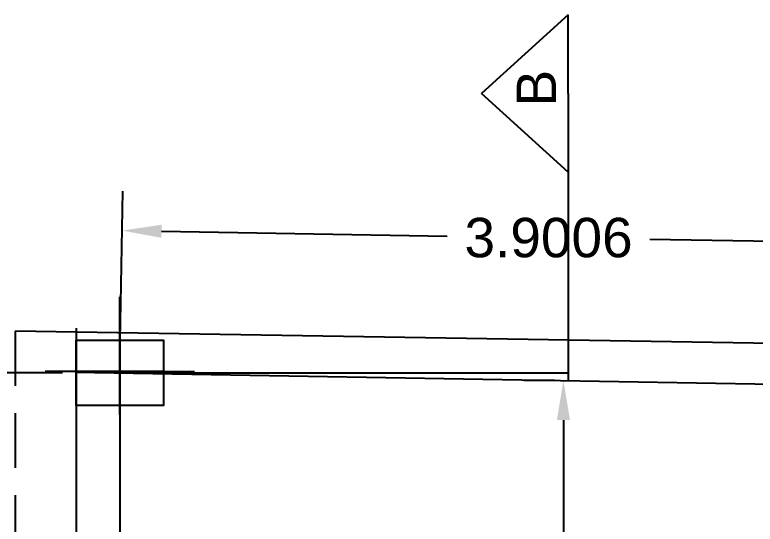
# Model space of a CAD drawing. Header units: inches. Extents: x 116 to 385, y -28932 to 7645.
# Drawn here: x 128.725 to 132.11, y 92.519 to 94.848 of the extents above; entities that cross this region are included whole.
import ezdxf

# ---------------------------------------------------------------- set-up
doc = ezdxf.new("R2010")
doc.units = ezdxf.units.IN
doc.header["$MEASUREMENT"] = 0
doc.linetypes.add('DASHED2', pattern=[0.375, 0.25, -0.125])
doc.styles.get("Standard").update_dxf_attribs({"font": 'arial.ttf'})
doc.dimstyles.get("Standard").update_dxf_attribs({"dimtxt": 0.18, "dimasz": 0.18, "dimexe": 0.18, "dimexo": 0.0625, "dimgap": 0.09, "dimtad": 0, "dimtih": 1, "dimtoh": 1, "dimdec": 4, "dimzin": 0, "dimdsep": 46, "dimtxsty": 'Standard', "dimcen": 0.09, "dimadec": 0, "dimazin": 0, "dimtfac": 1, "dimtdec": 4, "dimtofl": 0, "dimtmove": 0, "dimatfit": 3, "dimfxl": 1, "dimtolj": 1, "dimtzin": 0, "dimarcsym": 0})

# ---------------------------------------------------------------- blocks, each defined once
blk = doc.blocks.new('*U2')
blk.add_lwpolyline([(-0.2, 0), (0.2, 0), (0.2, -0.3), (-0.2, -0.3)], close=True)
blk = doc.blocks.new('*D313')
at = {"color": 0, "lineweight": -2, "transparency": 16777216}
for p, q in [((128.942, 93.2115), (127.224, 93.2115)), ((127.404, 93.0315), (127.404, 90.3311)), ((127.404, 87.267), (127.404, 89.9673)), ((128.942, 87.087), (127.224, 87.087))]:
    blk.add_line(p, q, dxfattribs=at)
at = {"color": 0, "transparency": 16777216}
for points in [[(127.374, 93.0315), (127.434, 93.0315), (127.404, 93.2115)], [(127.374, 87.267), (127.434, 87.267), (127.404, 87.087)]]:
    blk.add_solid(points, dxfattribs=at)
at = {"layer": 'Defpoints', "color": 0, "transparency": 16777216}
for p in [(129.0045, 93.2115), (127.404, 87.087), (129.0045, 87.087)]:
    blk.add_point(p, dxfattribs=at)
at = {"color": 0, "transparency": 16777216, "insert": (127.404, 90.1492), "char_height": 0.18, "attachment_point": 5}
blk.add_mtext('\\A1;6.1245', dxfattribs=at)
blk = doc.blocks.new('*D318')
at = {"color": 0, "lineweight": -2, "transparency": 16777216}
for p, q in [((129.2056, 93.274), (129.2186, 94.0418)), ((133.1056, 93.2077), (133.1186, 93.9755)), ((129.3955, 93.8587), (130.702, 93.8365)), ((132.9356, 93.7986), (131.6291, 93.8208))]:
    blk.add_line(p, q, dxfattribs=at)
at = {"color": 0, "transparency": 16777216}
for points in [[(129.396, 93.8887), (129.395, 93.8287), (129.2155, 93.8618)], [(132.9361, 93.8286), (132.9351, 93.7686), (133.1155, 93.7955)]]:
    blk.add_solid(points, dxfattribs=at)
at = {"layer": 'Defpoints', "color": 0, "transparency": 16777216}
for p in [(133.1155, 93.7955), (129.2045, 93.2115), (133.1045, 93.1452)]:
    blk.add_point(p, dxfattribs=at)
at = {"color": 0, "transparency": 16777216, "insert": (131.1655, 93.8287), "char_height": 0.18, "attachment_point": 5}
blk.add_mtext('\\A1;3.9006', dxfattribs=at)
blk = doc.blocks.new('*D336')
at = {"color": 0, "lineweight": -2, "transparency": 16777216}
for p, q in [((131.192, 93.1757), (131.0536, 93.1757)), ((131.2336, 92.9957), (131.2336, 87.7783)), ((131.2336, 82.197), (131.2336, 87.4144)), ((131.192, 82.017), (131.0536, 82.017))]:
    blk.add_line(p, q, dxfattribs=at)
at = {"color": 0, "transparency": 16777216}
for points in [[(131.2036, 92.9957), (131.2636, 92.9957), (131.2336, 93.1757)], [(131.2036, 82.197), (131.2636, 82.197), (131.2336, 82.017)]]:
    blk.add_solid(points, dxfattribs=at)
at = {"layer": 'Defpoints', "color": 0, "transparency": 16777216}
for p in [(131.2545, 93.1757), (131.2336, 82.017), (131.2545, 82.017)]:
    blk.add_point(p, dxfattribs=at)
at = {"color": 0, "transparency": 16777216, "insert": (131.2336, 87.5964), "char_height": 0.18, "attachment_point": 5}
blk.add_mtext('\\A1;11.1587', dxfattribs=at)

msp = doc.modelspace()

# ---------------------------------------------------------------- linework, layer by layer
for p, q in [((131.2545, 94.84836), (130.8594, 94.48836)), ((131.2545, 94.48836), (131.2545, 94.84836)), ((131.2545, 94.12836), (130.8594, 94.48836)), ((131.2545, 94.48836), (131.2545, 93.1757)), ((131.2545, 94.48836), (131.2545, 94.12836)), ((129.2045, 93.019), (129.2045, 93.55856)), ((129.0045, 93.415), (129.0045, 66.957)), ((129.2045, 93.415), (129.2045, 66.957)), ((129.2045, 93.415), (129.2045, 92.87544)), ((142.4645, 93.17954), (128.72631, 93.40243)), ((129.4025, 93.217), (128.86294, 93.217)), ((129.00101, 93.21503), (142.74221, 92.97518)), ((129.0045, 93.217), (129.0045, 87.087)), ((129.0065, 93.217), (129.54606, 93.217)), ((129.2045, 93.21148), (131.2545, 93.21148))]:
    msp.add_line(p, q)
at = {"linetype": 'DASHED2'}
msp.add_line((128.72631, 93.40243), (128.72631, 66.05441), dxfattribs=at)

# ---------------------------------------------------------------- block references
msp.add_blockref('*U2', (129.2045, 93.36148))

# ---------------------------------------------------------------- texts
at = {"insert": (131.01968, 94.42924), "char_height": 0.18, "attachment_point": 1, "rotation": 90}
msp.add_mtext_dynamic_manual_height_columns('B', width=1.1155648, gutter_width=1, heights=[0], dxfattribs=at)

# ---------------------------------------------------------------- dimensions: what is measured, and where the dimension line sits
dim = msp.add_aligned_dim(p1=(129.2045, 93.21148), p2=(133.1045, 93.14522), distance=0.65041, dimstyle='Standard')
dim.commit()
dim.dimension.update_dxf_attribs({"geometry": '*D318', "text_midpoint": (131.16555, 93.82866)})
for base, p1, p2, picture, middle in [((127.40402, 87.087), (129.0045, 93.21148), (129.0045, 87.087), '*D313', (127.40402, 90.14924)), ((131.23364, 82.017), (131.2545, 93.1757), (131.2545, 82.017), '*D336', (131.23364, 87.59635))]:
    dim = msp.add_linear_dim(base=base, p1=p1, p2=p2, angle=90, dimstyle='Standard')
    dim.commit()
    dim.dimension.update_dxf_attribs({"geometry": picture, "text_midpoint": middle})

doc.saveas('drawing.dxf')
